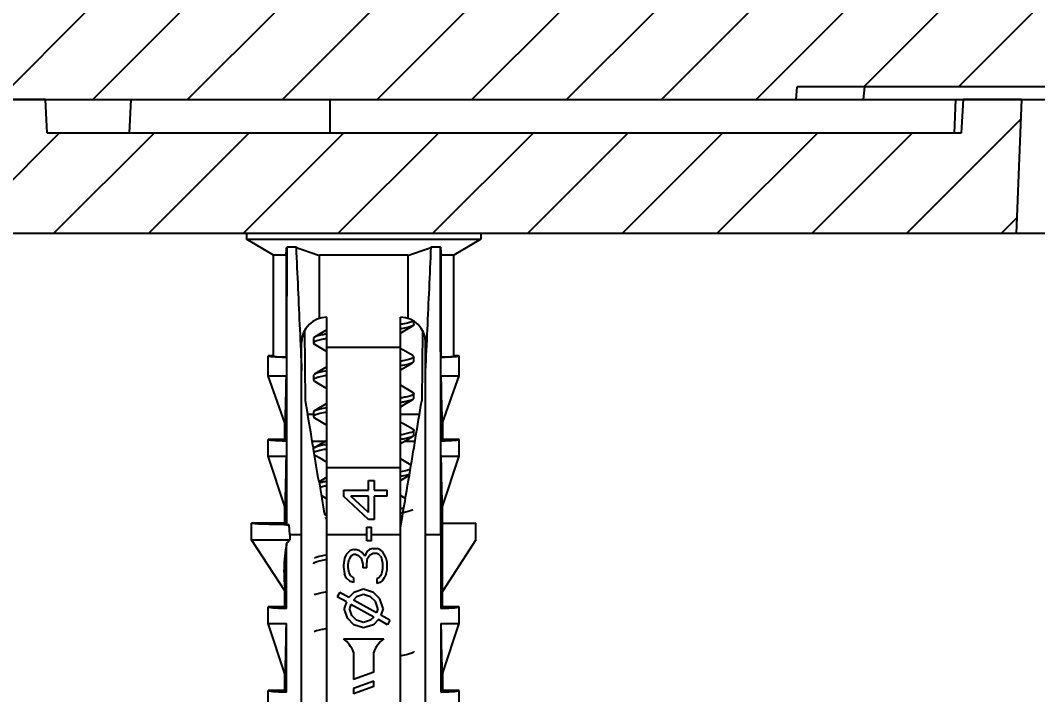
# Model space of a CAD drawing. Header units: inches. Extents: x 1964 to 3446, y -1690 to -1141.
# Drawn here: x 3200.75 to 3231.11, y -1590.02 to -1569.88 of the extents above; entities that cross this region are included whole.
import ezdxf

# ---------------------------------------------------------------- set-up
doc = ezdxf.new("R2010")
doc.units = ezdxf.units.IN
doc.header["$MEASUREMENT"] = 0
doc.layers.get('0').update_dxf_attribs({"linetype": 'CONTINUOUS'})
doc.layers.get('Defpoints').update_dxf_attribs({"linetype": 'CONTINUOUS'})
doc.layers.add('dim', color=3, linetype='CONTINUOUS', lineweight=9)
doc.styles.add('ROMAND', font='romand.shx', dxfattribs={"bigfont": 'gbcbig.shx'})
doc.dimstyles.new('YanXiu', dxfattribs={"dimtxt": 2.5, "dimasz": 2.2, "dimexe": 1, "dimexo": 0, "dimgap": 0.66, "dimtad": 0, "dimzin": 0, "dimdsep": 46, "dimtxsty": 'ROMAND', "dimblk": 'CLOSEDBLANK', "dimcen": 0, "dimclrd": 3, "dimclre": 3, "dimclrt": 7, "dimadec": 0, "dimazin": 0, "dimtfac": 1, "dimtdec": 4, "dimtofl": 0, "dimtmove": 0, "dimatfit": 3, "dimldrblk": 'CLOSEDBLANK', "dimfxl": 0, "dimtolj": 1, "dimtzin": 0, "dimlwd": 0, "dimlwe": 0, "dimarcsym": 0})
pattern_1 = [(45, (3043.2096514326, -1624.477210543995), (-1.4142135624, 1.4142135624), [])]

# ---------------------------------------------------------------- blocks, each defined once
blk = doc.blocks.new('_ClosedBlank')
at = {"color": 0, "linetype": 'ByBlock', "lineweight": -2}
for p, q in [((-1, 0.1666666666666667), (0, 0)), ((-1, 0.1666666666666667), (-1, -0.1666666666666667)), ((0, 0), (-1, -0.1666666666666667))]:
    blk.add_line(p, q, dxfattribs=at)
blk = doc.blocks.new('*D34')
at = {"layer": 'Defpoints', "color": 0}
for p in [(3177.699633315514, -1563.553369592495), (3310.293360159615, -1563.553369592495), (3177.699633315514, -1619.772445944509)]:
    blk.add_point(p, dxfattribs=at)
at = {"layer": 'dim', "color": 3, "lineweight": 5}
for p, q in [((3177.699633315514, -1563.553369592495), (3177.699633315514, -1620.572045944509)), ((3310.293360159615, -1563.553369592495), (3310.293360159615, -1620.572045944509)), ((3180.899633315514, -1619.772445944509), (3233.577849118517, -1619.772445944509)), ((3307.093360159615, -1619.772445944509), (3254.415144356612, -1619.772445944509))]:
    blk.add_line(p, q, dxfattribs=at)
at = {"layer": 'dim', "color": 3, "lineweight": 5, "xscale": 3.2, "yscale": 3.2, "zscale": 3.2, "rotation": 180}
blk.add_blockref('_ClosedBlank', (3177.699633315514, -1619.772445944509), dxfattribs=at)
at = {"layer": 'dim', "color": 3, "lineweight": 5, "xscale": 3.2, "yscale": 3.2, "zscale": 3.2}
blk.add_blockref('_ClosedBlank', (3310.293360159615, -1619.772445944509), dxfattribs=at)
at = {"layer": 'dim', "color": 7, "insert": (3243.996496737564, -1619.772445944509), "char_height": 4, "attachment_point": 5, "style": 'ROMAND'}
blk.add_mtext('132.59', dxfattribs=at)

msp = doc.modelspace()

# ---------------------------------------------------------------- hatches: boundary and pattern name
h = msp.add_hatch()
h.set_pattern_fill('DEFAULT__10', color=5, scale=2, angle=45, style=0)
h.set_pattern_definition(pattern_1)
edge = h.paths.add_edge_path()
edge.add_line((3178.014079991201, -1569.553369592495), (3181.156408116601, -1569.553369592495))
edge.add_line((3181.156408116601, -1569.553369592495), (3181.2611385062, -1563.553369592495))
edge.add_line((3181.2611385062, -1563.553369592495), (3182.4934213692, -1563.553369592495))
edge.add_line((3182.4934213692, -1563.553369592495), (3182.4934213692, -1569.553369592495))
edge.add_line((3182.4934213692, -1569.553369592495), (3184.4934213692, -1569.553369592495))
edge.add_line((3184.4934213692, -1569.553369592495), (3184.4934213692, -1563.553369592495))
edge.add_line((3184.4934213692, -1563.553369592495), (3185.7257042322, -1563.553369592495))
edge.add_line((3185.7257042322, -1563.553369592495), (3185.8304346217, -1569.553369592495))
edge.add_line((3185.830434621701, -1569.553369592495), (3211.5590534198, -1569.553369592495))
edge.add_line((3211.5590534198, -1569.553369592495), (3211.9964967374, -1564.553369592495))
edge.add_line((3211.9964967374, -1564.553369592495), (3212.8964967374, -1564.553369592495))
edge.add_line((3212.8964967374, -1564.553369592495), (3213.0711005848, -1569.553369592495))
edge.add_line((3213.0711005848, -1569.553369592495), (3214.9218928899, -1569.553369592495))
edge.add_line((3214.9218928899, -1569.553369592495), (3215.0964967374, -1564.553369592495))
edge.add_line((3215.0964967374, -1564.553369592495), (3215.9964967374, -1564.553369592495))
edge.add_line((3215.9964967374, -1564.553369592495), (3216.433940055, -1569.553369592495))
edge.add_line((3216.433940055, -1569.553369592495), (3271.5529026833, -1569.553369592495))
edge.add_line((3271.552902683301, -1569.553369592495), (3271.990346001, -1564.553369592495))
edge.add_line((3271.990346001, -1564.553369592495), (3272.890346001001, -1564.553369592495))
edge.add_line((3272.890346001001, -1564.553369592495), (3273.0649498484, -1569.553369592495))
edge.add_line((3273.0649498484, -1569.553369592495), (3274.915742153501, -1569.553369592495))
edge.add_line((3274.915742153501, -1569.553369592495), (3275.090346001, -1564.553369592495))
edge.add_line((3275.090346001, -1564.553369592495), (3275.990346001, -1564.553369592495))
edge.add_line((3275.990346001, -1564.553369592495), (3276.4277893186, -1569.553369592495))
edge.add_line((3276.4277893186, -1569.553369592495), (3302.1564081166, -1569.553369592495))
edge.add_line((3302.156408116601, -1569.553369592495), (3302.2611385062, -1563.553369592495))
edge.add_line((3302.2611385062, -1563.553369592495), (3303.4934213692, -1563.553369592495))
edge.add_line((3303.4934213692, -1563.553369592495), (3303.4934213692, -1569.553369592495))
edge.add_line((3303.4934213692, -1569.553369592495), (3305.4934213692, -1569.553369592495))
edge.add_line((3305.4934213692, -1569.553369592495), (3305.4934213692, -1563.553369592495))
edge.add_line((3305.4934213692, -1563.553369592495), (3306.7257042322, -1563.553369592495))
edge.add_line((3306.7257042322, -1563.553369592495), (3306.8304346217, -1569.553369592495))
edge.add_line((3306.830434621701, -1569.553369592495), (3309.978913483901, -1569.553369592495))
edge.add_line((3309.978913483901, -1569.553369592495), (3311.116162294401, -1547.853369592495))
edge.add_line((3311.116162294401, -1547.853369592495), (3312.048032181301, -1547.853369592495))
edge.add_line((3312.0480321813, -1547.853369592495), (3312.0951991826, -1548.753369592495))
edge.add_line((3312.0951991826, -1548.753369592495), (3313.220292847901, -1548.753369592495))
edge.add_line((3313.220292847901, -1548.753369592495), (3313.2464967376, -1549.253369592495))
edge.add_line((3313.2464967376, -1549.253369592495), (3313.7464967376, -1549.253369592495))
edge.add_line((3313.7464967376, -1549.253369592495), (3312.6652802341, -1569.884209483095))
edge.add_spline(control_points=[(3310.1687063973, -1572.253369592495), (3311.5730824638, -1572.253369592494), (3312.5917808698, -1571.286660900994), (3312.6652802341, -1569.884209483095)], knot_values=[0, 0, 0, 0, 1, 1, 1, 1], degree=3, periodic=0)
edge.add_line((3310.1687063973, -1572.253369592495), (3264.0862168196, -1572.253369592495))
edge.add_line((3264.0862168196, -1572.253369592495), (3264.052533684101, -1571.868369592495))
edge.add_line((3264.052533684101, -1571.868369592495), (3223.940459791001, -1571.868369592495))
edge.add_line((3223.940459791, -1571.868369592495), (3223.9067766555, -1572.253369592495))
edge.add_line((3223.9067766555, -1572.253369592495), (3177.8242870779, -1572.253369592495))
edge.add_spline(control_points=[(3177.8242870779, -1572.253369592495), (3176.4199110113, -1572.253369592494), (3175.401212605299, -1571.286660900994), (3175.327713241, -1569.884209483095)], knot_values=[0, 0, 0, 0, 1, 1, 1, 1], degree=3, periodic=0)
edge.add_line((3175.327713241, -1569.884209483095), (3174.2464967376, -1549.253369592495))
edge.add_line((3174.2464967376, -1549.253369592495), (3174.7464967376, -1549.253369592495))
edge.add_line((3174.7464967376, -1549.253369592495), (3174.7727006272, -1548.753369592495))
edge.add_line((3174.7727006272, -1548.753369592495), (3175.8977942925, -1548.753369592495))
edge.add_line((3175.8977942925, -1548.753369592495), (3175.9449612938, -1547.853369592495))
edge.add_line((3175.944961293801, -1547.853369592495), (3176.876831180801, -1547.853369592495))
edge.add_line((3176.876831180801, -1547.853369592495), (3178.014079991201, -1569.553369592495))
h = msp.add_hatch()
h.set_pattern_fill('DEFAULT__9', color=5, scale=2, angle=45, style=0)
h.set_pattern_definition(pattern_1)
h.paths.add_polyline_path([(3288.7868656204, -1576.253369592495), (3257.5150025721, -1576.253369592495), (3257.3598428389, -1572.253369592495), (3259.1052124295, -1572.253369592495), (3259.1622476257, -1573.253369592495), (3286.4440889583, -1573.253369592495), (3286.4964967376, -1572.253369592495), (3288.9964967376, -1572.253369592495)])
h.paths.add_polyline_path([(3230.477990903, -1576.253369592495), (3199.2061278547, -1576.253369592495), (3198.9964967376, -1572.253369592495), (3201.4964967376, -1572.253369592495), (3201.548904516801, -1573.253369592495), (3228.8307458494, -1573.253369592495), (3228.8877810456, -1572.253369592495), (3230.6331506362, -1572.253369592495)])

# ---------------------------------------------------------------- linework, layer by layer
at = {"color": 7, "linetype": 'Continuous'}
for p, q in [((3223.9067766555, -1572.253369592495), (3223.940459791, -1571.868369592495)), ((3223.9067766555, -1572.253369592495), (3223.940459791, -1571.868369592495)), ((3264.052533684101, -1571.868369592495), (3223.940459791, -1571.868369592495)), ((3264.052533684101, -1571.868369592495), (3223.940459791, -1571.868369592495)), ((3225.9428111341, -1571.868369592495), (3225.909127998701, -1572.253369592495)), ((3177.8242870779, -1572.253369592495), (3310.1687063973, -1572.253369592495)), ((3177.8242870779, -1572.253369592495), (3223.9067766555, -1572.253369592495)), ((3201.4964967376, -1572.253369592495), (3198.9964967376, -1572.253369592495)), ((3201.548904516801, -1573.253369592495), (3201.4964967376, -1572.253369592495)), ((3201.548904516801, -1573.253369592495), (3201.4964967376, -1572.253369592495)), ((3204.048904516801, -1572.253369592495), (3203.9964967376, -1573.253369592495)), ((3209.9964967376, -1573.253369592495), (3209.9964967376, -1572.253369592495)), ((3228.661913709801, -1572.253369592495), (3228.6260705886, -1573.253369592495)), ((3228.8877810456, -1572.253369592495), (3228.830745849401, -1573.253369592495)), ((3228.8877810456, -1572.253369592495), (3228.830745849401, -1573.253369592495)), ((3230.6331506362, -1572.253369592495), (3228.8877810456, -1572.253369592495)), ((3230.6331506362, -1572.253369592495), (3230.477990903, -1576.253369592495)), ((3230.6331506362, -1572.253369592495), (3230.477990903, -1576.253369592495)), ((3228.830745849401, -1573.253369592495), (3201.548904516801, -1573.253369592495)), ((3228.830745849401, -1573.253369592495), (3201.548904516801, -1573.253369592495)), ((3288.7868656204, -1576.253369592495), (3199.2061278547, -1576.253369592495)), ((3230.477990903, -1576.253369592495), (3199.2061278547, -1576.253369592495)), ((3207.4964967376, -1576.253369592495), (3207.4964967376, -1576.423369592495)), ((3207.4964967376, -1576.423369592495), (3214.4964967376, -1576.423369592495)), ((3208.3012786295, -1576.900325499895), (3207.4964967376, -1576.423369592495)), ((3214.4964967376, -1576.423369592495), (3213.6917148456, -1576.900325499895)), ((3214.4964967376, -1576.253369592495), (3214.4964967376, -1576.423369592495)), ((3208.9795422875, -1576.662285408895), (3208.7009292974, -1576.662285408895)), ((3213.2920641777, -1576.662285408895), (3213.0134511876, -1576.662285408895)), ((3208.6826911803, -1576.900325499895), (3208.3012786295, -1576.900325499895)), ((3208.3012786295, -1579.903369592495), (3208.3012786295, -1576.900325499895)), ((3208.6826911803, -1576.900325499895), (3208.6826911803, -1579.939564035195)), ((3212.3162318056, -1576.900325499895), (3209.676761669501, -1576.900325499895)), ((3209.676761669501, -1578.786280685895), (3209.676761669501, -1576.900325499895)), ((3212.3162318056, -1576.900325499895), (3212.3162318056, -1578.786280685895)), ((3213.6917148456, -1576.900325499895), (3213.3103022948, -1576.900325499895)), ((3213.3103022948, -1579.939564035195), (3213.3103022948, -1576.900325499895)), ((3213.6917148456, -1579.903369592495), (3213.6917148456, -1576.900325499895)), ((3209.896496737601, -1597.778369592495), (3209.896496737601, -1578.753369592495)), ((3212.0964967376, -1597.778369592495), (3212.0964967376, -1578.753369592495)), ((3212.4964967376, -1578.972119592495), (3212.4964967376, -1578.870114502695)), ((3209.264085123601, -1581.253369592495), (3209.2395415114, -1579.141554956395)), ((3212.7534519637, -1579.141554956395), (3212.7289083515, -1581.253369592495)), ((3209.146496737601, -1597.778369592495), (3209.146496737601, -1579.503369592495)), ((3209.5262320947, -1579.349702439495), (3209.4964967376, -1579.384619592495)), ((3209.4964967376, -1579.384619592495), (3209.4964967376, -1579.522119592495)), ((3209.5262322874, -1579.557036858895), (3209.8308970895, -1579.737364728195)), ((3212.8464967376, -1597.778369592495), (3212.8464967376, -1579.503369592495)), ((3209.8308970895, -1579.737364728195), (3209.896496737601, -1579.776533407595)), ((3212.0964967376, -1579.653369592495), (3209.896496737601, -1579.653369592495)), ((3212.1656654965, -1579.721499447995), (3212.0964967376, -1579.680203566495)), ((3212.4667613804, -1579.899702439495), (3212.1656654965, -1579.721499447995)), ((3208.3012786295, -1579.903369592495), (3208.146496737601, -1579.903369592495)), ((3208.146496737601, -1580.503369592495), (3208.146496737601, -1579.903369592495)), ((3208.6826911803, -1579.939564035195), (3208.6903468007, -1579.947219655595)), ((3208.6903468007, -1579.947219655595), (3208.6903468007, -1580.503369592495)), ((3212.4964967376, -1580.072119592495), (3212.4667611877, -1580.107036858895)), ((3212.4667613804, -1579.899702439495), (3212.4964967376, -1579.934619592495)), ((3212.4964967376, -1580.072119592495), (3212.4964967376, -1579.934619592495)), ((3213.3103022948, -1579.939564035195), (3213.3026466744, -1579.947219655595)), ((3213.3026466744, -1580.503369592495), (3213.3026466744, -1579.947219655595)), ((3213.8464967376, -1579.903369592495), (3213.6917148456, -1579.903369592495)), ((3213.8464967376, -1580.503369592495), (3213.8464967376, -1579.903369592495)), ((3209.5262320947, -1580.449702439495), (3209.4964967376, -1580.484619592495)), ((3208.146496737601, -1580.503369592495), (3208.6903468007, -1580.503369592495)), ((3208.646496737601, -1581.903369592495), (3208.146496737601, -1580.503369592495)), ((3209.4964967376, -1580.484619592495), (3209.4964967376, -1580.622119592495)), ((3209.4964967376, -1580.622119592495), (3209.5262322874, -1580.657036858895)), ((3209.5262322874, -1580.657036858895), (3209.8308970895, -1580.837364728195)), ((3213.3026466744, -1580.503369592495), (3213.8464967376, -1580.503369592495)), ((3213.3464967376, -1581.903369592495), (3213.8464967376, -1580.503369592495)), ((3209.8308970895, -1580.837364728195), (3209.896496737601, -1580.876533407595)), ((3212.1656654965, -1580.821499447995), (3212.0964967376, -1580.780203566495)), ((3212.4667613804, -1580.999702439495), (3212.1656654965, -1580.821499447995)), ((3212.4964967376, -1581.172119592495), (3212.4964967376, -1581.034619592495)), ((3212.4964967376, -1581.172119592495), (3212.4667611877, -1581.207036858895)), ((3209.4964967376, -1581.653369592495), (3209.3301235125, -1581.653369592495)), ((3209.4964967376, -1581.584619592395), (3209.4964967376, -1581.722119592395)), ((3212.6629292829, -1581.653369592495), (3212.0964967376, -1581.653369592495)), ((3208.646496737601, -1582.403369592495), (3208.646496737601, -1581.903369592495)), ((3209.5262322874, -1581.757036858895), (3209.8308970895, -1581.937364728195)), ((3209.8308970895, -1581.937364728195), (3209.896496737601, -1581.976533407595)), ((3212.1656654965, -1581.921499447995), (3212.0964967376, -1581.880203566495)), ((3212.4667613804, -1582.099702439495), (3212.1656654965, -1581.921499447995)), ((3213.3464967376, -1581.903369592495), (3213.3464967376, -1582.403369592495)), ((3212.4964967376, -1582.272119592395), (3212.4964967376, -1582.134619592395)), ((3208.646496737601, -1582.403369592495), (3208.146496737601, -1582.403369592495)), ((3208.146496737601, -1582.903369592495), (3208.146496737601, -1582.403369592495)), ((3208.646496737601, -1582.403369592495), (3208.6903468007, -1582.447219655595)), ((3208.6903468007, -1582.447219655595), (3208.6903468007, -1582.903369592495)), ((3209.462200290101, -1582.453369592495), (3209.8576946777, -1582.453369592495)), ((3212.2193910342, -1582.453369592495), (3212.530790247, -1582.453369592495)), ((3213.3026466744, -1582.447219655595), (3213.3464967376, -1582.403369592495)), ((3213.3026466744, -1582.903369592495), (3213.3026466744, -1582.447219655595)), ((3213.8464967376, -1582.403369592495), (3213.3464967376, -1582.403369592495)), ((3213.8464967376, -1582.903369592495), (3213.8464967376, -1582.403369592495)), ((3209.500377690601, -1582.683971216295), (3209.495537411, -1582.654829589195)), ((3209.5297477827, -1582.859111696295), (3209.6668130563, -1582.940007311595)), ((3208.146496737601, -1582.903369592495), (3208.6903468007, -1582.903369592495)), ((3208.646496737601, -1584.403369592495), (3208.146496737601, -1582.903369592495)), ((3209.6668130563, -1582.940007311595), (3209.896496737601, -1583.076533407595)), ((3212.1656654965, -1583.021499447995), (3212.0964967376, -1582.980203566495)), ((3212.4119979901, -1583.167382980895), (3212.1656654965, -1583.021499447995)), ((3213.3026466744, -1582.903369592495), (3213.8464967376, -1582.903369592495)), ((3213.3464967376, -1584.403369592495), (3213.8464967376, -1582.903369592495)), ((3212.0964988091, -1583.253369592495), (3209.896504534001, -1583.253369592495)), ((3209.896496737601, -1583.530203566495), (3209.6648462721, -1583.667892257795)), ((3211.143305236601, -1583.629532777595), (3211.3092627024, -1583.629532777595)), ((3211.143305236601, -1583.919735479995), (3211.143305236601, -1583.629532777595)), ((3211.3092627024, -1583.629532777595), (3211.3092627024, -1583.919735479995)), ((3209.7348031932, -1584.080348494995), (3209.896496737601, -1584.176533407595)), ((3210.396496737601, -1583.919735479995), (3211.143305236601, -1583.919735479995)), ((3210.396496737601, -1583.919735479995), (3210.396496737601, -1584.093857367095)), ((3211.1433052367, -1584.790344915495), (3210.396496737601, -1584.093857367095)), ((3211.143305236601, -1584.093857367095), (3210.6177733069, -1584.093857367095)), ((3211.143305236601, -1584.587203156695), (3210.6177733069, -1584.093857367095)), ((3211.143305236601, -1584.587203156695), (3211.143305236601, -1584.093857367095)), ((3211.3092627024, -1583.919735479995), (3211.6964967376, -1583.919735479995)), ((3211.6964967376, -1584.093857367095), (3211.3092627024, -1584.093857367095)), ((3211.3092627024, -1584.093857367095), (3211.3092627024, -1584.790344915495)), ((3211.6964967376, -1584.093857367095), (3211.6964967376, -1583.919735479995)), ((3212.2437577479, -1584.167827934495), (3212.0964967376, -1584.080203566495)), ((3208.646496737601, -1584.903369592495), (3208.646496737601, -1584.403369592495)), ((3213.3464967376, -1587.403369592495), (3213.3464967376, -1584.403369592495)), ((3209.896496737601, -1584.630203566495), (3209.8347695533, -1584.667056598495)), ((3212.0964967376, -1584.726533407595), (3212.1539777966, -1584.692212229895)), ((3212.0968713157, -1585.026697671695), (3212.1544872324, -1584.692299597395)), ((3208.646496737601, -1584.903369592495), (3207.646496737601, -1584.903369592495)), ((3207.646496737601, -1585.403369592495), (3207.646496737601, -1584.903369592495)), ((3208.690755931601, -1584.947628786495), (3208.646496737601, -1584.903369592495)), ((3208.7943908925, -1585.253369592495), (3208.7759945512, -1584.950515724895)), ((3211.087986094301, -1585.022507874395), (3211.2262839889, -1585.022507874395)), ((3211.087986094301, -1585.428792056295), (3211.087986094301, -1585.022507874395)), ((3211.3092627024, -1584.790344915495), (3211.143305236601, -1584.790344915495)), ((3211.2262839889, -1585.428792056295), (3211.2262839889, -1585.022507874395)), ((3213.3464967376, -1584.903369592495), (3214.3464967376, -1584.903369592495)), ((3214.3464967376, -1585.403369592495), (3214.3464967376, -1584.903369592495)), ((3209.146496737601, -1585.253369592495), (3208.7943908925, -1585.253369592495)), ((3208.7943908925, -1585.253369592495), (3208.7943908925, -1585.403369592495)), ((3211.087986094301, -1585.253369592495), (3209.896496737601, -1585.253369592495)), ((3212.0964967376, -1585.253369592495), (3211.2262839889, -1585.253369592495)), ((3213.3026466744, -1585.253369592495), (3212.8464967376, -1585.253369592495)), ((3213.302647330001, -1585.253368328895), (3213.3026466744, -1587.447219655595)), ((3207.646496737601, -1585.403369592495), (3208.7943908925, -1585.403369592495)), ((3208.646496737601, -1586.921800022595), (3207.646496737601, -1585.403369592495)), ((3208.6903468007, -1585.511990985595), (3208.6895399457, -1585.551914905695)), ((3208.6903468007, -1587.447219655595), (3208.6903468007, -1585.511990985595)), ((3211.2262839889, -1585.428792056295), (3211.087986094301, -1585.428792056295)), ((3214.3464967376, -1585.403369592495), (3213.3464967376, -1586.940037553495)), ((3210.4794754511, -1585.835076902295), (3210.4241563087, -1585.951157717595)), ((3210.5901137357, -1585.718995422795), (3210.4794754511, -1585.835076902295)), ((3210.6177733069, -1585.893117309895), (3210.5624541646, -1585.980178253495)), ((3210.700752020401, -1585.689974886895), (3210.5901137357, -1585.718995422795)), ((3210.700752020401, -1585.835076902295), (3210.6177733069, -1585.893117309895)), ((3210.700752020401, -1585.689974886895), (3210.756071240301, -1585.689974886895)), ((3210.756071240301, -1585.835076902295), (3210.700752020401, -1585.835076902295)), ((3210.8667095249, -1585.718995422795), (3210.756071240301, -1585.689974886895)), ((3210.8667095249, -1585.893117309895), (3210.756071240301, -1585.835076902295)), ((3210.9496882385, -1585.777035830495), (3210.8667095249, -1585.718995422795)), ((3210.8667095249, -1585.893117309895), (3210.9220286673, -1585.951157717595)), ((3211.032666952, -1585.893117309895), (3210.9496882385, -1585.777035830495)), ((3211.087986094301, -1585.748015958795), (3211.032666952, -1585.893117309895)), ((3211.1709648078, -1585.689974886895), (3211.087986094301, -1585.748015958795)), ((3211.1156456655, -1585.951157717595), (3211.1709648078, -1585.864096773995)), ((3211.2816031312, -1585.660955015195), (3211.1709648078, -1585.689974886895)), ((3211.2816031312, -1585.806056366395), (3211.1709648078, -1585.864096773995)), ((3211.2816031312, -1585.660955015195), (3211.392241415901, -1585.660955015195)), ((3211.392241415901, -1585.806056366395), (3211.2816031312, -1585.806056366395)), ((3211.4752201488, -1585.689974886895), (3211.392241415901, -1585.660955015195)), ((3211.4475605583, -1585.835076902295), (3211.392241415901, -1585.806056366395)), ((3211.50287972, -1585.893117309895), (3211.4475605583, -1585.835076902295)), ((3211.5581988623, -1585.748015958795), (3211.4752201488, -1585.689974886895)), ((3211.50287972, -1585.893117309895), (3211.530539291201, -1585.951157717595)), ((3211.6135180144, -1585.835076902295), (3211.5581988623, -1585.748015958795)), ((3211.668837164, -1585.951157717595), (3211.6135180144, -1585.835076902295)), ((3210.4241563087, -1585.951157717595), (3210.396496737601, -1586.154300140595)), ((3210.396496737601, -1586.154300140595), (3210.396496737601, -1586.212340548195)), ((3210.396496737601, -1586.212340548195), (3210.4241563087, -1586.415482971195)), ((3210.5347945934, -1586.125279604695), (3210.5624541646, -1585.980178253495)), ((3210.5347945934, -1586.241361084095), (3210.5347945934, -1586.125279604695)), ((3210.5624541646, -1586.386462435295), (3210.5347945934, -1586.241361084095)), ((3210.9220286673, -1585.951157717595), (3210.9773478096, -1586.125279604695)), ((3210.9773478096, -1586.125279604695), (3210.9773478096, -1586.241361084095)), ((3211.087986094301, -1586.241361084095), (3210.9773478096, -1586.241361084095)), ((3211.087986094301, -1586.125279604695), (3211.1156456655, -1585.951157717595)), ((3211.087986094301, -1586.241361084095), (3211.087986094301, -1586.125279604695)), ((3211.530539291201, -1585.951157717595), (3211.5581988623, -1586.096259732995)), ((3211.5581988623, -1586.096259732995), (3211.5581988623, -1586.270381620095)), ((3211.6964967376, -1586.067239196995), (3211.668837164, -1585.951157717595)), ((3211.6964967376, -1586.299401491795), (3211.6964967376, -1586.067239196995)), ((3210.4794754511, -1586.531564450695), (3210.4241563087, -1586.415482971195)), ((3210.5901137357, -1586.647645265995), (3210.4794754511, -1586.531564450695)), ((3210.6177733069, -1586.473523378895), (3210.5624541646, -1586.386462435295)), ((3210.700752020401, -1586.531564450695), (3210.6177733069, -1586.473523378895)), ((3210.700752020401, -1586.676665801895), (3210.700752020401, -1586.531564450695)), ((3211.4475605583, -1586.531564450695), (3211.392241415901, -1586.560584322395)), ((3211.50287972, -1586.473523378895), (3211.4475605583, -1586.531564450695)), ((3211.530539291201, -1586.415482971195), (3211.50287972, -1586.473523378895)), ((3211.5581988623, -1586.270381620095), (3211.530539291201, -1586.415482971195)), ((3211.6135180144, -1586.531564450695), (3211.5581988623, -1586.618625394295)), ((3211.668837164, -1586.415482971195), (3211.6135180144, -1586.531564450695)), ((3211.668837164, -1586.415482971195), (3211.6964967376, -1586.299401491795)), ((3210.700752020401, -1586.676665801895), (3210.5901137357, -1586.647645265995)), ((3211.392241415901, -1586.560584322395), (3211.392241415901, -1586.705686337795)), ((3211.4752201488, -1586.676665801895), (3211.392241415901, -1586.705686337795)), ((3211.5581988623, -1586.618625394295), (3211.4752201488, -1586.676665801895)), ((3208.646496737601, -1587.403369592495), (3208.646496737601, -1586.921800022595)), ((3210.282919958001, -1586.971141110495), (3210.2100735171, -1587.102264701295)), ((3210.483787053, -1587.254327779895), (3210.2100735171, -1587.102264701295)), ((3210.554895171701, -1587.122238454595), (3210.282919958001, -1586.971141110495)), ((3210.705983126, -1586.971150500295), (3210.554895171701, -1587.122238454595)), ((3210.7870103491, -1587.102255311595), (3210.691265764201, -1587.197999896495)), ((3210.9964967376, -1586.874312652795), (3210.705983126, -1586.971150500295)), ((3210.9964967376, -1587.032426532095), (3210.7870103491, -1587.102255311595)), ((3211.2870103516, -1586.971150501095), (3210.9964967376, -1586.874312652795)), ((3211.205983123501, -1587.102255310795), (3210.9964967376, -1587.032426532095)), ((3211.3476109975, -1587.243883203695), (3211.205983123501, -1587.102255310795)), ((3211.478715806, -1587.162855981195), (3211.2870103516, -1586.971150501095)), ((3208.646496737601, -1587.403369592495), (3208.146496737601, -1587.403369592495)), ((3208.146496737601, -1587.903369592495), (3208.146496737601, -1587.403369592495)), ((3208.646496737601, -1587.403369592495), (3208.6903468007, -1587.447219655595)), ((3210.483787053, -1587.254327779895), (3210.4174397979, -1587.453369592495)), ((3210.5142776462, -1587.743883206495), (3210.4174397979, -1587.453369592495)), ((3210.6171956431, -1587.328443664895), (3210.5755536772, -1587.453369592495)), ((3210.6453824558, -1587.662855978395), (3210.5755536772, -1587.453369592495)), ((3211.3017277109, -1587.708739266095), (3210.6171956431, -1587.328443664895)), ((3211.375797827101, -1587.578295494895), (3210.691265764201, -1587.197999896495)), ((3211.4174397958, -1587.453369592495), (3211.3476109975, -1587.243883203695)), ((3211.4174397958, -1587.453369592495), (3211.375797827101, -1587.578295494895)), ((3211.5755536793, -1587.453369592495), (3211.478715806, -1587.162855981195)), ((3211.5755536793, -1587.453369592495), (3211.5092064152, -1587.652411378795)), ((3213.3026466744, -1587.447219655595), (3213.3464967376, -1587.403369592495)), ((3213.8464967376, -1587.403369592495), (3213.3464967376, -1587.403369592495)), ((3213.8464967376, -1587.903369592495), (3213.8464967376, -1587.403369592495)), ((3210.7059831263, -1587.935588660895), (3210.5142776462, -1587.743883206495)), ((3210.7870103488, -1587.804483852395), (3210.6453824558, -1587.662855978395)), ((3211.3017277109, -1587.708739266095), (3211.2059831238, -1587.804483853195)), ((3211.782919958001, -1587.804474461295), (3211.5092064152, -1587.652411378795)), ((3208.146496737601, -1587.903369592495), (3208.6903468007, -1587.903369592495)), ((3208.646496737601, -1589.403369592495), (3208.146496737601, -1587.903369592495)), ((3208.6903468007, -1589.947219655595), (3208.6903468007, -1587.903369592495)), ((3210.9964967376, -1588.032426534195), (3210.7059831263, -1587.935588660895)), ((3210.9964967376, -1587.874312650695), (3210.7870103488, -1587.804483852395)), ((3211.2059831238, -1587.804483853195), (3210.9964967376, -1587.874312650695)), ((3211.287010351301, -1587.935588660095), (3210.9964967376, -1588.032426534195)), ((3211.4380983034, -1587.784500707895), (3211.287010351301, -1587.935588660095)), ((3211.7100735171, -1587.935598051995), (3211.4380983034, -1587.784500707895)), ((3211.782919958001, -1587.804474461295), (3211.7100735171, -1587.935598051995)), ((3213.3026466744, -1587.903369592495), (3213.8464967376, -1587.903369592495)), ((3213.3026466744, -1587.903369592495), (3213.3026466744, -1589.947219655595)), ((3213.3464967376, -1589.403369592495), (3213.8464967376, -1587.903369592495)), ((3210.396496737601, -1588.353369592495), (3211.5964967376, -1588.353369592495)), ((3210.6964967376, -1588.753369592495), (3210.6964967376, -1589.571751732995)), ((3211.2964967376, -1589.353369592495), (3211.2964967376, -1588.753369592495)), ((3208.646496737601, -1589.903369592495), (3208.646496737601, -1589.403369592495)), ((3211.2964967376, -1589.353369592495), (3210.6964967376, -1589.571751732995)), ((3213.3464967376, -1589.403369592495), (3213.3464967376, -1589.903369592495)), ((3211.2964967376, -1589.619414035595), (3210.6964967376, -1589.837796176095)), ((3211.2964967376, -1589.779040701395), (3210.6964967376, -1589.997422841995)), ((3210.6964967376, -1589.837796176095), (3210.6964967376, -1589.997422841995)), ((3211.2964967376, -1589.779040701395), (3211.2964967376, -1589.619414035595)), ((3208.646496737601, -1589.903369592495), (3208.146496737601, -1589.903369592495)), ((3208.146496737601, -1590.403369592495), (3208.146496737601, -1589.903369592495)), ((3208.646496737601, -1589.903369592495), (3208.6903468007, -1589.947219655595)), ((3213.3026466744, -1589.947219655595), (3213.3464967376, -1589.903369592495)), ((3213.8464967376, -1589.903369592495), (3213.3464967376, -1589.903369592495)), ((3213.8464967376, -1590.403369592495), (3213.8464967376, -1589.903369592495))]:
    msp.add_line(p, q, dxfattribs=at)
for points in [[(3209.896496737601, -1579.130203566495), (3209.6632630179, -1579.268831528595), (3209.5262320947, -1579.349702439495)], [(3212.0964967376, -1579.226533407595), (3212.326180418801, -1579.090007311595), (3212.4667611877, -1579.007036858895)], [(3212.0964967376, -1580.326533407595), (3212.326180418801, -1580.190007311595), (3212.4667611877, -1580.107036858895)], [(3209.896496737601, -1580.230203566495), (3209.6632630179, -1580.368831528595), (3209.5262320947, -1580.449702439495)], [(3209.896496737601, -1581.330203566495), (3209.6632630179, -1581.468831528595), (3209.5262320947, -1581.549702439495)], [(3212.0964967376, -1581.426533407595), (3212.326180418801, -1581.290007311595), (3212.4667611877, -1581.207036858895)], [(3209.896496737601, -1582.430203566495), (3209.6632630179, -1582.568831528595), (3209.5262320947, -1582.649702439495)], [(3212.0964967376, -1582.526533407595), (3212.326180418801, -1582.390007311595), (3212.4667611877, -1582.307036858895)], [(3212.0964967376, -1583.626533407595), (3212.326180418801, -1583.490007311595), (3212.3614540686, -1583.469188882995)]]:
    msp.add_lwpolyline(points, dxfattribs=at)
for centre, radius, start, end in [((3209.896496737601, -1579.503369592495), 0.75, 90, 180), ((3212.0964967376, -1579.503369592495), 0.75, 0, 90), ((2488.9662936817, -1462.427350359895), 733.4520723235, 350.5010012185023, 350.676460539997), ((2892.930587497, -1530.003874244195), 323.874546746, 350.2786413092946, 350.4980946574042), ((3546.9809615072, -1526.972419430995), 342.0476787213, 189.5409911557973, 189.7107626615972), ((3211.375565211501, -1580.309640482395), 4.218071166600001, 279.8430188635113, 281.2222627128906), ((3211.3691567519, -1580.411416522995), 4.2543647898, 279.8458085198096, 280.8757534272005), ((3209.5706572366, -1560.259508023695), 24.7037917631, 267.958793507507, 268.1566459119048), ((3210.4141931891, -1587.757348727895), 3.0484919377, 99.78273880728698, 100.6497131767921), ((3210.4442095183, -1588.065094013195), 3.2213619282, 99.79435395430862, 100.2038984755899), ((3214.676296585701, -1591.141502690795), 8.2172366548, 135.708867195909, 136.7576620557039), ((3209.771900068301, -1589.134317094395), 1, 22.39238545990252, 51.34740983179299), ((3212.2210934068, -1589.134317094395), 1, 128.652590168207, 157.6076145400975)]:
    msp.add_arc(centre, radius, start, end, dxfattribs=at)
for centre, major_axis, start_param, end_param in [((3210.9964967376, -1579.903369592495), (2.85, 0), 3.1415926536, 3.7696416106), ((3210.9964967376, -1579.903369592495), (2.695218108, 0), 3.1415926536, 3.6800799014), ((3210.9964967376, -1579.903369592495), (2.85, 0), -0.6280489570000001, 0), ((3210.9964967376, -1579.903369592495), (2.695218108, 0), -0.5384872478, 0), ((3210.9964967376, -1582.403369592495), (2.85, 0), 3.1415926536, 3.7696416106), ((3210.9964967376, -1582.403369592495), (2.85, 0), -0.6280489570000001, 0), ((3210.9964967376, -1587.403369592495), (2.85, 0), -3.1415926536, -2.5135436966), ((3210.9964967376, -1587.403369592495), (2.85, 0), -0.6280489570000001, 0), ((3210.9964967376, -1589.903369592495), (2.85, 0), -3.1415926536, -2.5135436966), ((3210.9964967376, -1589.903369592495), (2.85, 0), -0.6280489570000001, 0)]:
    msp.add_ellipse(centre, major_axis=major_axis, ratio=0.0261859216, start_param=start_param, end_param=end_param, dxfattribs=at)
for points, start_tangent, end_tangent in [([(3208.6826911803, -1576.900325499895), (3208.6886117899, -1576.830517199695), (3208.6946860209, -1576.751091808895), (3208.7009303034, -1576.662271098895)], (0.08974265709127897, 0.9959649870844843), (0.06763141668805975, 0.9977103745460234)), ([(3208.7009303034, -1576.662271098895), (3208.6976841423, -1579.424327452595), (3208.694292685, -1582.186113048095), (3208.690755931601, -1584.947628786495)], (-0.001154409325482689, -0.9999993336693327), (-0.001319915899430502, -0.9999991289106298)), ([(3208.9795422875, -1576.662285408895), (3209.0346488149, -1577.888976322995), (3209.090301334601, -1579.119167588395), (3209.146496737601, -1580.352858448395)], (0.0440783539114203, -0.9990280770411109), (0.04640567266383953, -0.9989226764593028)), ([(3208.9795422875, -1576.662285408895), (3209.2189054979, -1576.751354388695), (3209.451120457501, -1576.830759653395), (3209.676761669501, -1576.900325499895)], (0.9329160850749061, -0.3600938463907855), (0.9603785198562813, -0.2786989389980856)), ([(3212.3162318056, -1576.900325499895), (3212.5422541032, -1576.830635594895), (3212.7744607379, -1576.751221131395), (3213.0134511876, -1576.662285408895)], (0.9603785198977259, 0.27869893885527), (0.9329160851075995, 0.3600938463060848)), ([(3212.8464967376, -1580.352858448395), (3212.9026921405, -1579.119167588395), (3212.958344660201, -1577.888976322995), (3213.0134511876, -1576.662285408895)], (0.04640567266383953, 0.9989226764593028), (0.0440783539114203, 0.9990280770411109)), ([(3213.2920691688, -1576.662356401995), (3213.2983121709, -1576.751156293495), (3213.3043866367, -1576.830578865695), (3213.3103022948, -1576.900325499895)], (0.06763141707158926, -0.9977103745200251), (0.08974265710802232, -0.9959649870829758)), ([(3213.302647330001, -1585.253368328895), (3213.2989514771, -1582.389978802395), (3213.2954251679, -1579.526277245795), (3213.2920691688, -1576.662356401995)], (-0.001328589848478678, 0.999999117424118), (-0.001154483424569954, 0.9999993335837892)), ([(3212.4804747093, -1578.865006189095), (3212.4335880345, -1578.885501945395), (3212.3046246252, -1578.924141651295), (3212.11219706, -1578.962781357195), (3212.096530095, -1578.965439566595)], (-0.7942902117637338, -0.6075385251128711), (-0.9860610375580846, -0.1663839842348828)), ([(3209.8961752037, -1579.253006317495), (3209.793311948401, -1579.272582555395), (3209.6252122454, -1579.311564036895), (3209.526109571701, -1579.349542894295)], (-0.9859267735604399, -0.1671777412716806), (-0.7931136505521319, -0.6090736714945661)), ([(3212.467856415, -1579.009253026895), (3212.4375617086, -1579.021357687695), (3212.3106126374, -1579.060202925795), (3212.1192316416, -1579.099048163895), (3212.0965516555, -1579.102953946795)], (-0.8964978603165977, -0.4430480633608074), (-0.9857680655121832, -0.1681110377588821)), ([(3212.4932542994, -1578.972847256795), (3212.4938544626, -1578.982512449595), (3212.467856415, -1579.009253026895)], (0.2189724622526308, -0.9757310391573184), (-0.8964978603771435, -0.4430480632382945)), ([(3209.4974965503, -1579.522327011995), (3209.497086003601, -1579.527026999895), (3209.5260389169, -1579.557390195995)], (-0.2031331590700736, -0.9791511219858824), (0.8772255322486342, -0.4800784993843198)), ([(3209.8961752037, -1579.390506317495), (3209.793311948401, -1579.410082555395), (3209.6252122454, -1579.449064036895), (3209.5248179838, -1579.488045518395), (3209.4974965503, -1579.522327011995)], (-0.9859267735544182, -0.1671777413071948), (-0.2031331584875025, -0.9791511221067417)), ([(3212.496476302701, -1579.934620328095), (3212.496486457801, -1579.935267740595), (3212.4582300911, -1579.974249222095), (3212.3478024846, -1580.013230703595), (3212.170655862, -1580.052212184995), (3212.0967436865, -1580.065928884995)], (0.03597834180484741, -0.9993525698776052), (-0.9852436287622721, -0.1711577984882672)), ([(3212.466569986, -1580.106733540895), (3212.4582300911, -1580.111749222095), (3212.3478024846, -1580.150730703595), (3212.170655862, -1580.189712184995), (3212.0967436865, -1580.203428884995)], (-0.8459514525400843, -0.5332599178124316), (-0.9852436287930176, -0.1711577983112852)), ([(3209.8963100711, -1580.353504605595), (3209.8383032955, -1580.364064036895), (3209.656404011, -1580.403045518395), (3209.5406701139, -1580.442026999895), (3209.5261965411, -1580.449639993995)], (-0.9851557306081845, -0.1716630025656504), (-0.8690180468058218, -0.4947803899972132)), ([(3208.646496737601, -1581.903369592495), (3208.649118642501, -1581.904734442595), (3208.6517382988, -1581.894166397595), (3208.6544172646, -1581.871084367595), (3208.657187818, -1581.834294879895), (3208.6600799507, -1581.782111454095), (3208.6631398308, -1581.711936244095), (3208.666392883701, -1581.620978680395), (3208.669846495, -1581.506696249895), (3208.6735017018, -1581.366829197595), (3208.677364029, -1581.199124858395), (3208.6814467838, -1581.001106579795), (3208.685767342201, -1580.770133355295), (3208.6903468007, -1580.503369592495)], (0.3363363969530803, -0.941741911610936), (0.01650988901818266, 0.9998637024937985)), ([(3209.8963100711, -1580.491004605595), (3209.8383032955, -1580.501564036895), (3209.656404011, -1580.540545518395), (3209.5406701139, -1580.579526999895), (3209.496815819301, -1580.618508481295), (3209.4970735616, -1580.622021171995)], (-0.9851557306066359, -0.1716630025745379), (0.1681940718000638, -0.9857539014436184)), ([(3213.3026466744, -1580.503369592495), (3213.307226894201, -1580.770175883095), (3213.3115479081, -1581.001168613695), (3213.315630892, -1581.199191301895), (3213.3194931453, -1581.366885211295), (3213.3231479968, -1581.506732497295), (3213.326601767, -1581.621014520795), (3213.3298541491, -1581.711949066095), (3213.3329132263, -1581.782105360695), (3213.3358042173, -1581.834272380595), (3213.338574789, -1581.871068844895), (3213.341252598701, -1581.894150139595), (3213.3438721494, -1581.904729715595), (3213.3464967376, -1581.903369592495)], (0.01650988899926961, -0.9998637024941108), (0.3363363969801258, 0.9417419116012768)), ([(3212.4943179148, -1581.034093698295), (3212.4728743673, -1581.065730703595), (3212.3778732038, -1581.104712184995), (3212.2146683203, -1581.143693666495), (3212.0968311376, -1581.166326572395)], (-0.2346284953503247, -0.9720851141590652), (-0.9864199617406952, -0.1642426834884445)), ([(3212.4674089659, -1580.998431500795), (3212.494981248401, -1581.026749222095), (3212.4943179148, -1581.034093698295)], (0.8910037013711121, -0.4539960397877695), (-0.2346284951129855, -0.9720851142163509)), ([(3209.495537411, -1582.654829589195), (3209.4815284331, -1582.570441757695), (3209.264085123601, -1581.253369592495)], (-0.1638282808502251, 0.9864888719056387), (-0.1622071196657084, 0.9867567331058626)), ([(3212.4675221168, -1581.207955414795), (3212.3778732038, -1581.242212184995), (3212.2146683203, -1581.281193666495), (3212.0968311376, -1581.303826572395)], (-0.7700875046411906, -0.6379382691103462), (-0.9864199617293725, -0.164242683556447)), ([(3209.5247782319, -1581.546768048595), (3209.5000955314, -1581.572489962795), (3209.5004607677, -1581.583832833295)], (-0.8960497707220734, -0.4439536106271916), (0.1946772119976569, -0.9808673626585908)), ([(3209.8964740505, -1581.591280426095), (3209.8860362036, -1581.593045518395), (3209.6907679117, -1581.632026999895), (3209.559968333, -1581.671008481295), (3209.5000955314, -1581.709989962795), (3209.5004607677, -1581.721332833295)], (-0.9861007914196733, -0.166148214439681), (0.1946772117393193, -0.9808673627098642)), ([(3209.8964740505, -1581.453780426095), (3209.8860362036, -1581.455545518395), (3209.6907679117, -1581.494526999895), (3209.559968333, -1581.533508481295), (3209.5247782319, -1581.546768048595)], (-0.9861007914233058, -0.1661482144181212), (-0.8960497709332845, -0.4439536102008955)), ([(3209.5004607677, -1581.721332833295), (3209.5141056512, -1581.748971444295), (3209.524214220401, -1581.759409041495)], (0.1946772124636477, -0.9808673625661034), (0.7616680259275656, -0.6479674515587996)), ([(3212.4912312773, -1582.134128079095), (3212.484023908301, -1582.157212184995), (3212.4046740651, -1582.196193666495), (3212.255797243301, -1582.235175147995), (3212.0967279714, -1582.266044345795)], (-0.09294264107930184, -0.9956714646253574), (-0.987461343328435, -0.1578610003515836)), ([(3212.4691125692, -1582.095431868595), (3212.4899289746, -1582.118230703595), (3212.4912312773, -1582.134128079095)], (0.8760101233787836, -0.4822927158250353), (-0.09294264025476819, -0.9956714647023247)), ([(3212.4912312773, -1582.271628079095), (3212.484023908301, -1582.294712184995), (3212.4696780059, -1582.310889491795)], (-0.09294264085100236, -0.9956714646466682), (-0.7972756972029328, -0.6036153267185795)), ([(3209.8963112835, -1582.553339435095), (3209.7282226047, -1582.586008481295), (3209.5826669601, -1582.624989962795), (3209.523271592901, -1582.645388778295)], (-0.9874419643964522, -0.1579821728831328), (-0.8245003152511422, -0.5658614937869223)), ([(3212.4696780059, -1582.310889491795), (3212.4046740651, -1582.333693666495), (3212.255797243301, -1582.372675147995), (3212.0967279714, -1582.403544345795)], (-0.7972756970802214, -0.603615326880661), (-0.9874613433579391, -0.1578610001670282)), ([(3209.6647363068, -1583.667910743595), (3209.500377690601, -1582.683971216295)], (-0.1657793462641363, 0.9861628711081328), (-0.1638724298913881, 0.9864815389663876)), ([(3209.523271592901, -1582.645388778295), (3209.506917376701, -1582.663971444295), (3209.502552423301, -1582.678926704095)], (-0.8245003154245149, -0.5658614935343061), (-0.1388461554938228, -0.9903139628948918)), ([(3209.8963112835, -1582.690839435095), (3209.7282226047, -1582.723508481295), (3209.5826669601, -1582.762489962795), (3209.5141612821, -1582.790725138995)], (-0.9874419644098822, -0.1579821727991897), (-0.6746048405910192, -0.7381790494528855)), ([(3208.646496737601, -1584.403369592495), (3208.649089134401, -1584.404886744295), (3208.6516782121, -1584.393911603595), (3208.6543331236, -1584.369756118795), (3208.657090400101, -1584.330983364795), (3208.6599835002, -1584.275554423395), (3208.6630649224, -1584.200296233495), (3208.6663560218, -1584.102010875295), (3208.669838857701, -1583.978654124995), (3208.6735110284, -1583.828096838595), (3208.677383589, -1583.647858334195), (3208.681469704, -1583.435406932995), (3208.6857847267, -1583.188147216195), (3208.6903468007, -1582.903369592495)], (0.3162277660367648, -0.9486832980438715), (0.01540950038994225, 0.999881266600056)), ([(3213.3026466744, -1582.903369592495), (3213.3072053224, -1583.187942079895), (3213.3115191342, -1583.435153507095), (3213.315607788, -1583.647754972395), (3213.3194885243, -1583.828362753695), (3213.3231705902, -1583.979263865695), (3213.3266608623, -1584.102773663195), (3213.3299537306, -1584.200977673795), (3213.333031705, -1584.276026245195), (3213.3359192489, -1584.331251065995), (3213.3386735544, -1584.369908376495), (3213.3413251282, -1584.393977059995), (3213.3439101427, -1584.404897330995), (3213.3464967376, -1584.403369592495)], (0.01540950044617511, -0.9998812665991894), (0.316227766016838, 0.9486832980505139)), ([(3212.390253488501, -1583.299058617995), (3212.2939452745, -1583.326656629495), (3212.0965007059, -1583.365503162895)], (-0.9572249802376626, -0.2893446685339243), (-0.9864534450050956, -0.1640414607273995)), ([(3212.3659965829, -1583.443871113795), (3212.2939452745, -1583.464156629495), (3212.0965007059, -1583.503003162895)], (-0.9579086227733322, -0.2870732840521699), (-0.9864534450239372, -0.1640414606140976)), ([(3209.8961689434, -1583.652908701495), (3209.7686794308, -1583.677489962795), (3209.6705886184, -1583.701987596395)], (-0.9867555018321464, -0.1622146097119146), (-0.9698984296876381, -0.2435098275007683)), ([(3209.8961689434, -1583.790408701495), (3209.7686794308, -1583.814989962795), (3209.6928313674, -1583.833840181095)], (-0.9867555018337771, -0.1622146097019956), (-0.9688003217784505, -0.247842563983612)), ([(3212.4670439106, -1584.507562931095), (3212.448220343, -1584.516656629495), (3212.3290221137, -1584.555638110995), (3212.1718697827, -1584.589367163595)], (-0.8808529837557209, -0.4733899249124803), (-0.9820206117262907, -0.1887737220714842)), ([(3208.776009166801, -1584.950516012395), (3208.4563754017, -1584.945455384495), (3208.1786907818, -1584.938939748495), (3207.9522049256, -1584.931195563195), (3207.7845059294, -1584.922486217095), (3207.681350453001, -1584.913105183395), (3207.6465039298, -1584.903369592495)], (-0.9999199166366749, 0.01265544599392096), (0, 1)), ([(3208.6895399457, -1585.551914905695), (3208.656384258, -1585.767265896795), (3208.6356387578, -1585.959869436895), (3208.624234614801, -1586.131604564495), (3208.6197157812, -1586.283921908895), (3208.6200854765, -1586.417668427195), (3208.6237000879, -1586.533884034295), (3208.6292413733, -1586.633581600395), (3208.6356651868, -1586.717647113895), (3208.6421558552, -1586.786850879295), (3208.6481129677, -1586.842062595695), (3208.653098590501, -1586.883990767095)], (-0.1756039388311975, -0.9844608964641354), (0.122727272655013, -0.9924404347600223)), ([(3208.6895399457, -1585.551914905695), (3208.6848658283, -1585.820053508695), (3208.6804554087, -1586.051063099495), (3208.6762895601, -1586.247756656195), (3208.6723530052, -1586.412815370195), (3208.668636936, -1586.548745976895), (3208.6651400367, -1586.657965685395), (3208.6618649084, -1586.743017661395), (3208.6587939467, -1586.807034378795), (3208.6558906239, -1586.853143432395), (3208.653098590501, -1586.883990767095)], (-0.01672894619551946, -0.9998600613881863), (-0.1147912230487778, -0.993389639120001)), ([(3209.8963870224, -1585.853697783995), (3209.8582095415, -1585.860452925795), (3209.6705885269, -1585.899434407295), (3209.548432557001, -1585.938415888795), (3209.525693056, -1585.948658035695)], (-0.9853509828771747, -0.1705386775572792), (-0.8886235644748123, -0.4586372866002929)), ([(3209.8963870224, -1585.991197783995), (3209.8582095415, -1585.997952925795), (3209.6705885269, -1586.036934407295), (3209.548432557001, -1586.075915888795), (3209.4977729287, -1586.114897370195), (3209.4984022144, -1586.121663530995)], (-0.9853509828955538, -0.1705386774510877), (0.2327682154041474, -0.9725322400298967)), ([(3208.653098590501, -1586.883990767095), (3208.6508416155, -1586.907543016095), (3208.6486524691, -1586.919924044995), (3208.646496737601, -1586.921800022595)], (-0.07790894892280587, -0.9969604784933772), (-0.550012824332489, 0.8351562087836016)), ([(3209.8964447813, -1586.953670042395), (3209.7062730157, -1586.990915888795), (3209.5691783004, -1587.029897370195), (3209.5240153662, -1587.045571903995)], (-0.9868459363772384, -0.1616635328567688), (-0.8811297220814303, -0.4728746270045599)), ([(3208.646496737601, -1589.403369592495), (3208.649089134401, -1589.404886744295), (3208.6516782121, -1589.393911603695), (3208.6543331236, -1589.369756118795), (3208.657090400101, -1589.330983364795), (3208.6599835002, -1589.275554423395), (3208.6630649224, -1589.200296233495), (3208.6663560218, -1589.102010875295), (3208.669838857701, -1588.978654124995), (3208.6735110284, -1588.828096838595), (3208.677383589, -1588.647858334195), (3208.681469704, -1588.435406932995), (3208.6857847267, -1588.188147216195), (3208.6903468007, -1587.903369592495)], (0.3162277660367648, -0.9486832980438715), (0.01540950038994225, 0.999881266600056)), ([(3209.8962314951, -1588.053084897395), (3209.7450115947, -1588.082397370195), (3209.593302651, -1588.121378851695), (3209.523557205001, -1588.146389217295)], (-0.9873811827256233, -0.1583616115078069), (-0.7780759565018555, -0.6281702045733488)), ([(3213.3026466744, -1587.903369592495), (3213.3072053224, -1588.187942079895), (3213.3115191342, -1588.435153507095), (3213.315607788, -1588.647754972395), (3213.3194885243, -1588.828362753695), (3213.3231705902, -1588.979263865695), (3213.3266608623, -1589.102773663195), (3213.3299537306, -1589.200977673795), (3213.333031705, -1589.276026245195), (3213.3359192489, -1589.331251065995), (3213.3386735544, -1589.369908376495), (3213.3413251282, -1589.393977059995), (3213.3439101427, -1589.404897330995), (3213.3464967376, -1589.403369592495)], (0.01540950044617511, -0.9998812665991894), (0.316227766016838, 0.9486832980505139)), ([(3212.4932091772, -1588.735359983195), (3212.493818705701, -1588.745082555395), (3212.437069993, -1588.784064036895), (3212.3091947936, -1588.823045518395), (3212.1165067842, -1588.862026999895), (3212.0965452335, -1588.865457040395)], (0.2197069835565542, -0.9755659082688776), (-0.9857934976001859, -0.1679618411699285))]:
    msp.add_spline(points, degree=3, dxfattribs=dict(at, start_tangent=start_tangent, end_tangent=end_tangent))

# ---------------------------------------------------------------- dimensions: what is measured, and where the dimension line sits
at = {"layer": 'dim'}
dim = msp.add_linear_dim(base=(3177.699633315514, -1619.772445944509), p1=(3310.293360159615, -1563.553369592495), p2=(3177.699633315514, -1563.553369592495), dimstyle='YanXiu', override={"dimtxt": 4, "dimasz": 3.2, "dimexe": 0.7996, "dimgap": 0.7996}, dxfattribs=at)
dim.commit()
dim.dimension.update_dxf_attribs({"geometry": '*D34', "text_midpoint": (3243.996496737564, -1619.772445944509), "dimtype": 160})

doc.saveas('drawing.dxf')
